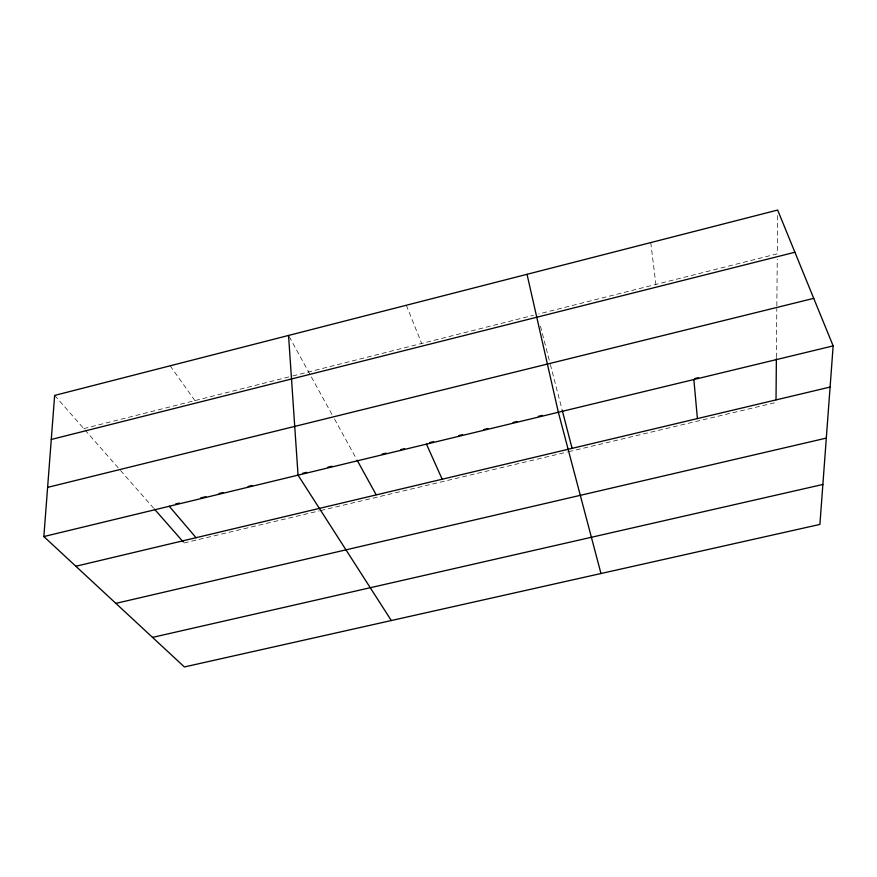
<?xml version="1.0" encoding="UTF-8"?>
<svg xmlns="http://www.w3.org/2000/svg" width="877" height="877" viewBox="0 0 877 877"><rect width="100%" height="100%" fill="white"/><g stroke="black" fill="none" stroke-linecap="round" stroke-linejoin="round"><path stroke-width="0.66" stroke-dasharray="4.38 3.29" d="M776.386 357.465L776.814 308.594M776.836 305.854L777.23 259.307M777.603 215.523L777.274 253.826L538.686 313.966M83.786 428.612L291.427 376.288M292.743 375.948L533.424 315.292M184.148 542.951L319.381 510.852M320.697 510.546L567.364 452.006M568.702 451.688L776.002 402.488M54.648 395.417L118.724 468.406M120.511 470.456L153.552 508.09M170.16 365.808L194.88 400.614M289.202 336.625L332.558 415.49M334.499 419.009L356.468 458.967M406.325 305.251L421.651 343.466M540.451 326.167L549.671 361.806M550.35 364.437L562.289 410.557M650.767 242.589L655.886 284.422"/><path stroke-width="1.32" d="M776.024 399.759L776.375 358.825M833.15 345.889L819.907 524.424L184.389 666.948L43.85 536.56L54.648 395.417L777.658 210.052L833.15 345.889L43.85 536.56M51.283 439.465L794.891 252.258M47.61 487.382L813.735 298.355M175.553 504.012L179.511 503.058M200.614 497.95L205.887 496.678M219.086 493.488L223.043 492.534M248.103 486.472L252.061 485.518M302.576 473.317L306.566 472.352M327.845 467.211L331.835 466.246M382.153 454.089L386.11 453.124M400.614 449.627L404.571 448.662M429.62 442.611L433.578 441.657M458.627 435.606L462.607 434.641M483.874 429.5L487.864 428.535M513.111 422.44L517.101 421.475M538.368 416.334L542.359 415.369M694.573 378.59L698.53 377.636M75.861 566.257L830.091 387.064M115.874 603.376L826.309 438.105M152.532 637.393L822.867 484.466M154.44 509.109L183.249 541.931M169.25 506.27L196.053 537.7M391.317 620.543L298.048 475.159L288.544 335.452M357.103 460.14L376.112 494.694M426.463 444.135L442.172 479.226M600.975 573.525L558.353 412.278L527.022 274.315M562.289 410.557L572.023 448.147M693.86 379.533L697.401 418.581"/></g></svg>
